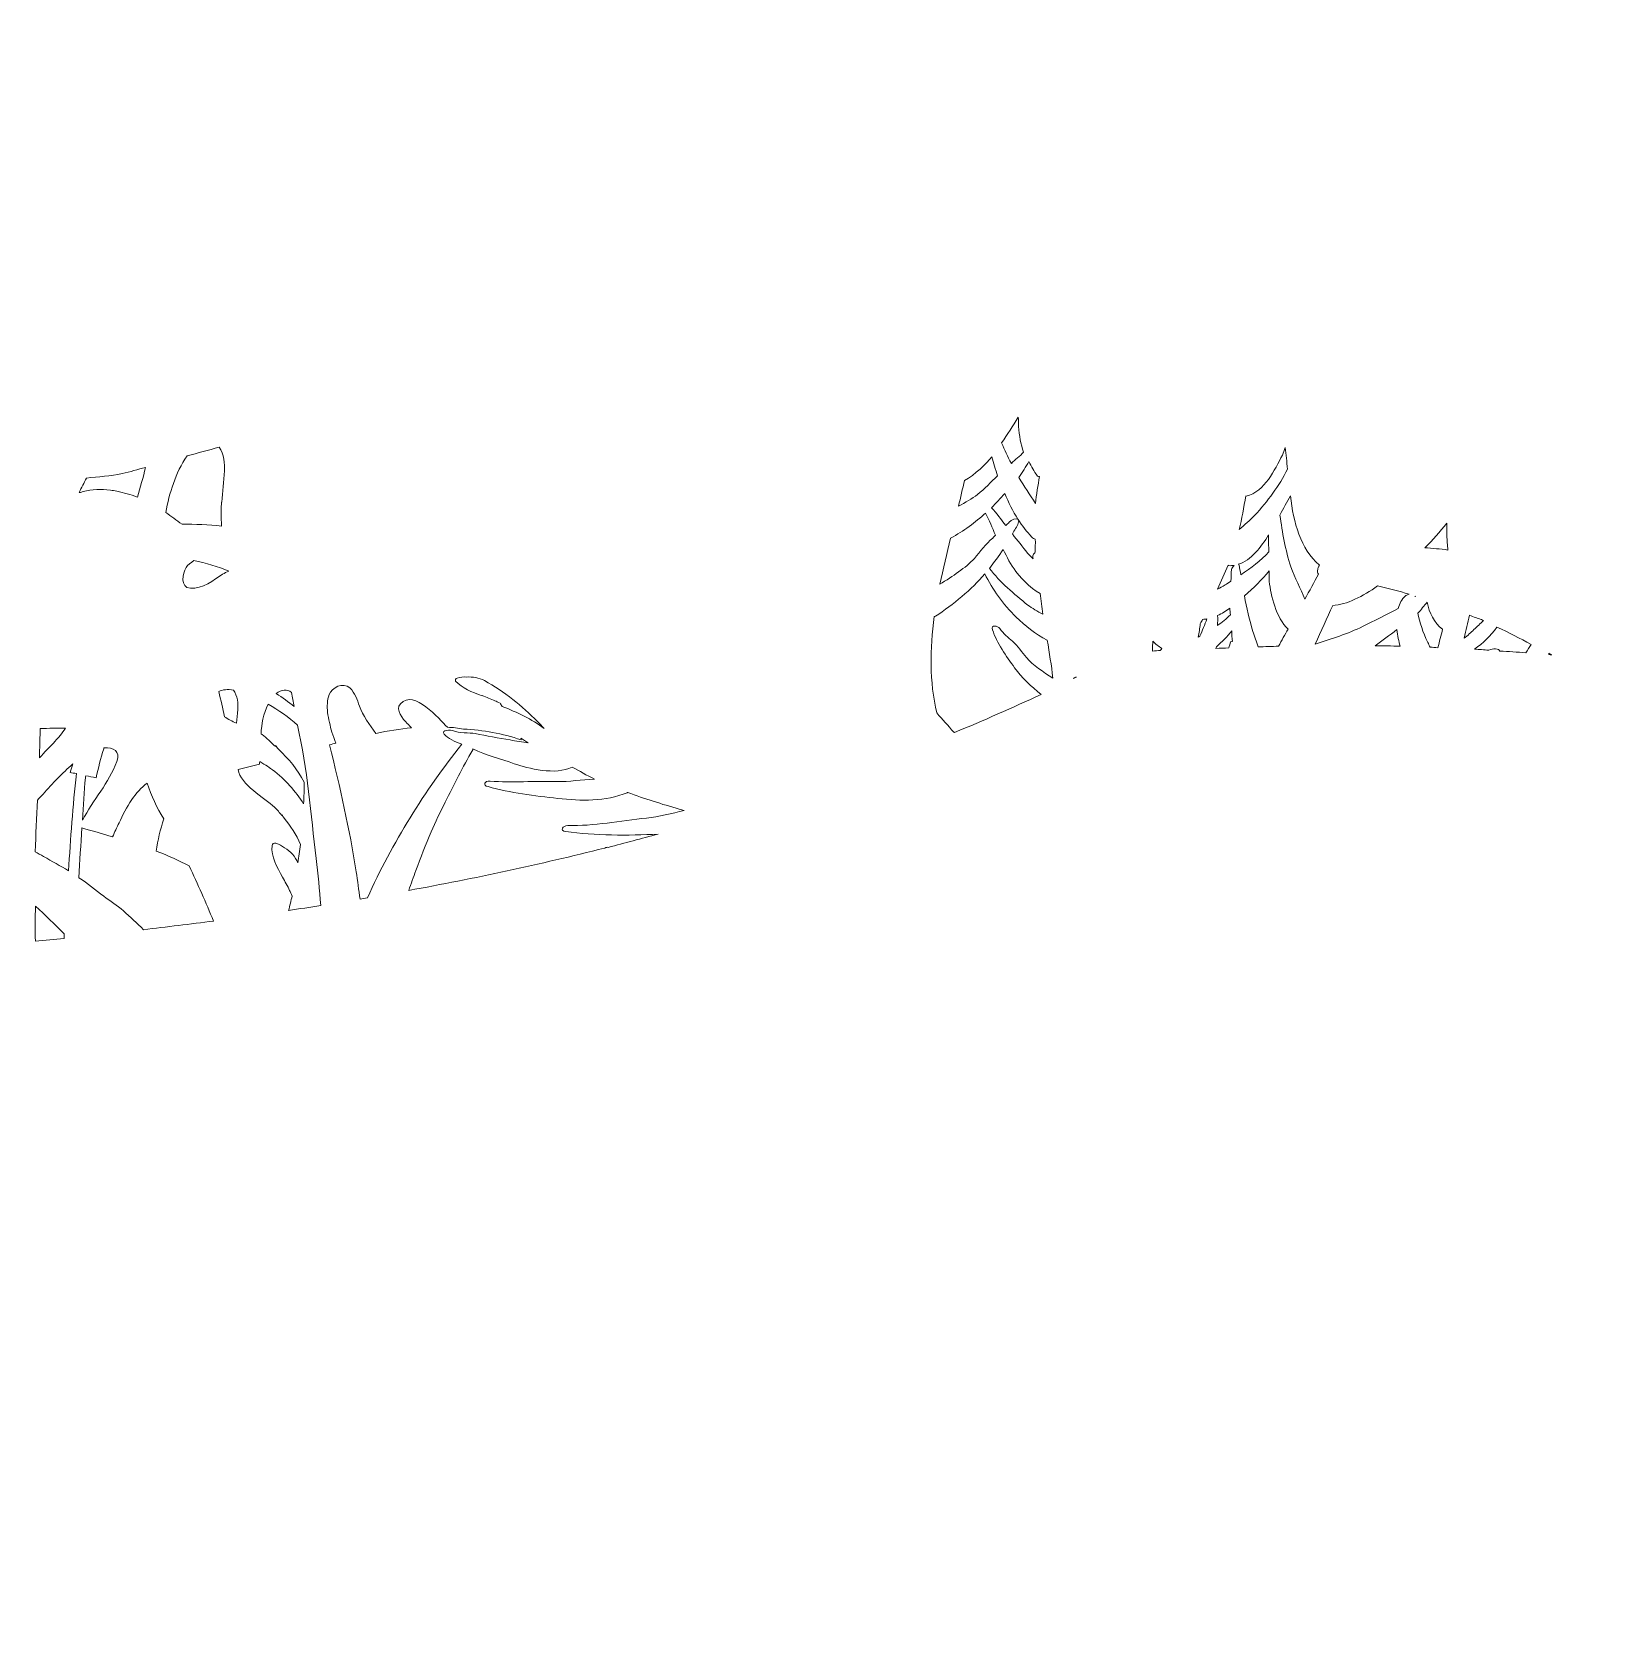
# Model space of a CAD drawing. Extents: x -2 to 9008, y -1000 to 0.
# Drawn here: x 1581.4 to 1642.9, y -749.6 to -687 of the extents above; entities that cross this region are included whole.
import ezdxf

# ---------------------------------------------------------------- set-up
doc = ezdxf.new("R2010")
doc.units = 0
doc.header["$MEASUREMENT"] = 0
doc.layers.add('Layer 1', color=7, linetype='Continuous')

# ---------------------------------------------------------------- blocks, each defined once
blk = doc.blocks.new('block 7')
at = {"layer": 'Layer 1', "lineweight": 0}
for points, knots in [([(1144.958, 0), (1144.958, 0), (1144.958, -387.67), (1144.958, -387.67), (1144.958, -387.67), (1144.958, -389.9), (1144.958, -389.9), (1144.958, -389.9), (1144.958, -402.58), (1144.958, -402.58), (1144.958, -402.58), (1144.958, -409.55), (1144.958, -409.55), (1144.958, -409.55), (1144.958, -416.56), (1144.958, -416.56), (1144.958, -416.56), (1144.958, -422.52), (1144.958, -422.52), (1144.958, -422.52), (1144.958, -455.49), (1144.958, -455.49), (1144.958, -455.49), (1144.958, -470.32), (1144.958, -470.32), (1144.958, -470.32), (1144.958, -475.2), (1144.958, -475.2), (1144.678, -475.57), (1144.208, -475.88), (1143.438, -475.88), (1142.388, -475.88), (1143.608, -476.45), (1144.958, -476.67), (1144.958, -476.67), (1144.958, -485.16), (1144.958, -485.16), (1144.958, -485.16), (1144.958, -492.24), (1144.958, -492.24), (1144.958, -492.24), (1144.958, -500.31), (1144.958, -500.31), (1144.958, -500.31), (1144.958, -518.7), (1144.958, -518.7), (1144.958, -518.7), (1144.958, -531.82), (1144.958, -531.82), (1144.958, -531.82), (1144.958, -558.91), (1144.958, -558.91), (1144.958, -558.91), (1144.958, -597.92), (1144.958, -597.92), (1144.958, -597.92), (1144.958, -624.27), (1144.958, -624.27), (1144.958, -624.27), (1144.958, -625.85), (1144.958, -625.85), (1144.958, -625.85), (1144.958, -634.75), (1144.958, -634.75), (1144.958, -634.75), (1144.958, -703.41), (1144.958, -703.41), (1144.958, -703.41), (1144.958, -1000), (1144.958, -1000), (1144.958, -1000), (2144.958, -1000), (2144.958, -1000), (2144.958, -1000), (2144.958, -576.68), (2144.958, -576.68), (2144.958, -576.68), (2144.958, 0), (2144.958, 0), (2144.958, 0), (1144.958, 0), (1144.958, 0)], [0, 0, 0, 0, 1, 1, 1, 2, 2, 2, 3, 3, 3, 4, 4, 4, 5, 5, 5, 6, 6, 6, 7, 7, 7, 8, 8, 8, 9, 9, 9, 10, 10, 10, 11, 11, 11, 12, 12, 12, 13, 13, 13, 14, 14, 14, 15, 15, 15, 16, 16, 16, 17, 17, 17, 18, 18, 18, 19, 19, 19, 20, 20, 20, 21, 21, 21, 22, 22, 22, 23, 23, 23, 24, 24, 24, 25, 25, 25, 26, 26, 26, 27, 27, 27, 27]), ([(1619.818, -703.92), (1619.668, -703.66), (1619.558, -703.39), (1619.438, -703.12), (1619.658, -702.79), (1619.878, -702.45), (1620.088, -702.11), (1620.098, -702.23), (1620.098, -702.36), (1620.098, -702.47), (1620.128, -702.84), (1620.188, -703.17), (1620.298, -703.48), (1620.158, -703.64), (1619.968, -703.77), (1619.818, -703.92)], [0, 0, 0, 0, 1, 1, 1, 2, 2, 2, 3, 3, 3, 4, 4, 4, 5, 5, 5, 5]), ([(1588.848, -706.38), (1588.348, -706.33), (1587.818, -706.3), (1587.298, -706.31), (1587.088, -706.15), (1586.878, -706), (1586.668, -705.85), (1586.798, -705.09), (1587.038, -704.3), (1587.498, -703.63), (1587.918, -703.51), (1588.338, -703.41), (1588.758, -703.28), (1588.938, -703.56), (1588.978, -703.95), (1588.958, -704.22), (1588.928, -704.63), (1588.888, -705.04), (1588.858, -705.44), (1588.858, -705.44), (1588.858, -705.44), (1588.848, -705.44), (1588.838, -705.55), (1588.838, -705.67), (1588.838, -705.78), (1588.828, -705.98), (1588.838, -706.18), (1588.848, -706.38)], [0, 0, 0, 0, 1, 1, 1, 2, 2, 2, 3, 3, 3, 4, 4, 4, 5, 5, 5, 6, 6, 6, 7, 7, 7, 8, 8, 8, 9, 9, 9, 9]), ([(1629.358, -705.96), (1629.178, -706.15), (1628.958, -706.33), (1628.748, -706.52), (1628.858, -706.09), (1628.938, -705.65), (1629.008, -705.2), (1629.018, -705.2), (1629.018, -705.21), (1629.028, -705.21), (1629.768, -705.02), (1630.138, -704.17), (1630.448, -703.6), (1630.498, -703.5), (1630.518, -703.4), (1630.558, -703.3), (1630.598, -703.57), (1630.618, -703.85), (1630.648, -704.15), (1630.328, -704.8), (1629.868, -705.41), (1629.358, -705.96)], [0, 0, 0, 0, 1, 1, 1, 2, 2, 2, 3, 3, 3, 4, 4, 4, 5, 5, 5, 6, 6, 6, 7, 7, 7, 7]), ([(1584.748, -705.01), (1584.658, -705), (1584.578, -704.98), (1584.488, -704.97), (1584.128, -704.93), (1583.778, -704.93), (1583.418, -705.03), (1583.378, -705.04), (1583.338, -705.06), (1583.288, -705.07), (1583.288, -705.07), (1583.278, -705.07), (1583.268, -705.06), (1583.358, -704.87), (1583.458, -704.69), (1583.548, -704.5), (1584.018, -704.44), (1584.488, -704.43), (1584.958, -704.32), (1585.268, -704.26), (1585.558, -704.15), (1585.868, -704.08), (1585.778, -704.47), (1585.658, -704.86), (1585.548, -705.25), (1585.278, -705.14), (1585.018, -705.07), (1584.748, -705.01)], [0, 0, 0, 0, 1, 1, 1, 2, 2, 2, 3, 3, 3, 4, 4, 4, 5, 5, 5, 6, 6, 6, 7, 7, 7, 8, 8, 8, 9, 9, 9, 9]), ([(1618.488, -705.14), (1618.278, -705.31), (1618.008, -705.45), (1617.748, -705.6), (1617.828, -705.26), (1617.908, -704.92), (1617.978, -704.59), (1618.388, -704.38), (1618.838, -703.92), (1619.058, -703.66), (1619.118, -703.91), (1619.198, -704.16), (1619.278, -704.41), (1619.008, -704.65), (1618.778, -704.92), (1618.488, -705.14)], [0, 0, 0, 0, 1, 1, 1, 2, 2, 2, 3, 3, 3, 4, 4, 4, 5, 5, 5, 5]), ([(1620.768, -705.49), (1620.548, -705.15), (1620.318, -704.82), (1620.108, -704.47), (1620.258, -704.27), (1620.378, -704.06), (1620.508, -703.85), (1620.608, -704.04), (1620.688, -704.23), (1620.848, -704.42), (1620.868, -704.43), (1620.898, -704.43), (1620.918, -704.44), (1620.868, -704.79), (1620.798, -705.14), (1620.768, -705.49)], [0, 0, 0, 0, 1, 1, 1, 2, 2, 2, 3, 3, 3, 4, 4, 4, 5, 5, 5, 5]), ([(1619.558, -705.1), (1619.708, -705.46), (1619.878, -705.8), (1620.078, -706.11), (1620.238, -706.37), (1620.418, -706.6), (1620.618, -706.81), (1620.658, -706.85), (1620.708, -706.88), (1620.758, -706.9), (1620.768, -707.07), (1620.748, -707.23), (1620.758, -707.4), (1620.738, -707.44), (1620.688, -707.47), (1620.668, -707.51), (1620.658, -707.56), (1620.658, -707.61), (1620.668, -707.67), (1620.578, -707.57), (1620.498, -707.49), (1620.458, -707.44), (1620.268, -707.19), (1620.048, -706.95), (1619.858, -706.69), (1619.938, -706.55), (1620.038, -706.41), (1620.088, -706.27), (1620.118, -706.19), (1620.108, -706.14), (1620.078, -706.11), (1620.008, -706.06), (1619.818, -706.12), (1619.738, -706.23), (1619.698, -706.28), (1619.638, -706.31), (1619.598, -706.36), (1619.408, -706.12), (1619.248, -705.87), (1619.038, -705.66), (1619.228, -705.49), (1619.388, -705.29), (1619.558, -705.1)], [0, 0, 0, 0, 1, 1, 1, 2, 2, 2, 3, 3, 3, 4, 4, 4, 5, 5, 5, 6, 6, 6, 7, 7, 7, 8, 8, 8, 9, 9, 9, 10, 10, 10, 11, 11, 11, 12, 12, 12, 13, 13, 13, 14, 14, 14, 14]), ([(1631.868, -708.26), (1631.688, -708.59), (1631.508, -708.92), (1631.328, -709.25), (1631.168, -708.83), (1630.928, -708.42), (1630.778, -707.98), (1630.558, -707.32), (1630.448, -706.63), (1630.348, -705.95), (1630.488, -705.69), (1630.638, -705.44), (1630.758, -705.19), (1630.888, -706.24), (1631.148, -707.27), (1631.898, -707.91), (1631.868, -707.96), (1631.838, -708.01), (1631.838, -708.05), (1631.828, -708.09), (1631.818, -708.14), (1631.818, -708.19), (1631.808, -708.22), (1631.858, -708.23), (1631.868, -708.26)], [0, 0, 0, 0, 1, 1, 1, 2, 2, 2, 3, 3, 3, 4, 4, 4, 5, 5, 5, 6, 6, 6, 7, 7, 7, 8, 8, 8, 8]), ([(1618.808, -705.87), (1618.958, -706.15), (1619.068, -706.45), (1619.198, -706.74), (1619.158, -706.78), (1619.138, -706.81), (1619.088, -706.85), (1618.808, -707.08), (1618.608, -707.38), (1618.368, -707.65), (1618.028, -708.02), (1617.508, -708.35), (1617.018, -708.66), (1617.148, -708.06), (1617.288, -707.45), (1617.438, -706.85), (1617.948, -706.58), (1618.408, -706.24), (1618.808, -705.87)], [0, 0, 0, 0, 1, 1, 1, 2, 2, 2, 3, 3, 3, 4, 4, 4, 5, 5, 5, 6, 6, 6, 6]), ([(1629.908, -706.73), (1629.898, -706.95), (1629.908, -707.17), (1629.918, -707.39), (1629.588, -707.74), (1629.218, -708.03), (1628.818, -708.29), (1628.788, -708.16), (1628.768, -708.04), (1628.748, -707.91), (1628.738, -707.89), (1628.728, -707.89), (1628.718, -707.88), (1629.218, -707.73), (1629.618, -707.19), (1629.908, -706.73)], [0, 0, 0, 0, 1, 1, 1, 2, 2, 2, 3, 3, 3, 4, 4, 4, 5, 5, 5, 5]), ([(1636.938, -707.32), (1636.638, -707.28), (1636.328, -707.25), (1636.028, -707.23), (1636.358, -706.92), (1636.618, -706.61), (1636.898, -706.27), (1636.898, -706.44), (1636.888, -706.6), (1636.898, -706.76), (1636.898, -706.93), (1636.918, -707.13), (1636.938, -707.32)], [0, 0, 0, 0, 1, 1, 1, 2, 2, 2, 3, 3, 3, 4, 4, 4, 4]), ([(1620.948, -709.02), (1620.988, -709.29), (1621.008, -709.56), (1621.048, -709.84), (1620.848, -709.72), (1620.628, -709.61), (1620.468, -709.48), (1619.918, -709.04), (1619.378, -708.58), (1618.958, -708.04), (1619.138, -707.81), (1619.328, -707.56), (1619.498, -707.3), (1619.648, -707.59), (1619.788, -707.89), (1619.998, -708.16), (1620.088, -708.28), (1620.548, -708.83), (1620.948, -709.02)], [0, 0, 0, 0, 1, 1, 1, 2, 2, 2, 3, 3, 3, 4, 4, 4, 5, 5, 5, 6, 6, 6, 6]), ([(1588.888, -708.27), (1588.548, -708.49), (1588.098, -708.86), (1587.628, -708.82), (1587.198, -708.79), (1587.338, -708.22), (1587.458, -708.01), (1587.518, -707.9), (1587.658, -707.82), (1587.758, -707.73), (1588.238, -707.84), (1588.708, -707.96), (1589.138, -708.15), (1589.058, -708.19), (1588.958, -708.22), (1588.888, -708.27)], [0, 0, 0, 0, 1, 1, 1, 2, 2, 2, 3, 3, 3, 4, 4, 4, 5, 5, 5, 5]), ([(1627.898, -708.86), (1628.038, -708.54), (1628.198, -708.23), (1628.318, -707.91), (1628.328, -707.91), (1628.338, -707.93), (1628.348, -707.93), (1628.418, -707.94), (1628.488, -707.93), (1628.558, -707.92), (1628.508, -707.97), (1628.458, -708.04), (1628.448, -708.08), (1628.438, -708.24), (1628.438, -708.38), (1628.428, -708.54), (1628.348, -708.59), (1628.278, -708.64), (1628.198, -708.69), (1628.108, -708.76), (1627.998, -708.8), (1627.898, -708.86)], [0, 0, 0, 0, 1, 1, 1, 2, 2, 2, 3, 3, 3, 4, 4, 4, 5, 5, 5, 6, 6, 6, 7, 7, 7, 7]), ([(1618.778, -708.25), (1619.088, -708.87), (1619.488, -709.45), (1620.008, -709.95), (1620.358, -710.28), (1620.758, -710.62), (1621.228, -710.86), (1621.308, -711.35), (1621.388, -711.84), (1621.448, -712.34), (1621.068, -712.1), (1620.668, -711.84), (1620.408, -711.54), (1620.228, -711.33), (1620.088, -711.09), (1619.868, -710.9), (1619.678, -710.74), (1619.508, -710.61), (1619.368, -710.4), (1619.288, -710.28), (1619.008, -710.24), (1619.078, -710.45), (1619.248, -710.96), (1619.618, -711.49), (1619.948, -711.94), (1620.218, -712.32), (1620.588, -712.67), (1620.988, -712.98), (1619.858, -713.51), (1618.728, -714), (1617.588, -714.48), (1617.578, -714.47), (1617.568, -714.46), (1617.558, -714.46), (1617.338, -714.21), (1617.118, -713.96), (1616.898, -713.71), (1616.598, -712.47), (1616.628, -711.2), (1616.798, -709.93), (1616.808, -709.93), (1616.828, -709.93), (1616.838, -709.92), (1617.538, -709.45), (1618.258, -708.88), (1618.778, -708.25)], [0, 0, 0, 0, 1, 1, 1, 2, 2, 2, 3, 3, 3, 4, 4, 4, 5, 5, 5, 6, 6, 6, 7, 7, 7, 8, 8, 8, 9, 9, 9, 10, 10, 10, 11, 11, 11, 12, 12, 12, 13, 13, 13, 14, 14, 14, 15, 15, 15, 15]), ([(1630.668, -710.42), (1630.548, -710.64), (1630.418, -710.87), (1630.298, -711.09), (1630.028, -711.1), (1629.758, -711.11), (1629.498, -711.12), (1629.418, -710.91), (1629.348, -710.71), (1629.288, -710.51), (1629.148, -710.05), (1629.048, -709.59), (1628.958, -709.12), (1629.318, -708.81), (1629.638, -708.48), (1629.928, -708.14), (1629.938, -708.28), (1629.918, -708.42), (1629.928, -708.56), (1629.998, -709.1), (1630.198, -709.98), (1630.668, -710.42)], [0, 0, 0, 0, 1, 1, 1, 2, 2, 2, 3, 3, 3, 4, 4, 4, 5, 5, 5, 6, 6, 6, 7, 7, 7, 7]), ([(1634.988, -709.61), (1634.518, -709.87), (1634.018, -710.1), (1633.608, -710.31), (1633.008, -710.61), (1632.358, -710.8), (1631.738, -711.01), (1631.958, -710.5), (1632.198, -709.99), (1632.418, -709.49), (1632.968, -709.47), (1633.608, -709.13), (1634.178, -708.73), (1634.598, -708.83), (1635.008, -708.93), (1635.418, -709.05), (1635.358, -709.07), (1635.288, -709.1), (1635.268, -709.12), (1635.128, -709.25), (1635.038, -709.42), (1634.988, -709.61)], [0, 0, 0, 0, 1, 1, 1, 2, 2, 2, 3, 3, 3, 4, 4, 4, 5, 5, 5, 6, 6, 6, 7, 7, 7, 7]), ([(1635.648, -709.15), (1635.648, -709.14), (1635.648, -709.14), (1635.648, -709.13), (1635.648, -709.13), (1635.658, -709.13), (1635.668, -709.14), (1635.658, -709.14), (1635.658, -709.15), (1635.648, -709.15)], [0, 0, 0, 0, 1, 1, 1, 2, 2, 2, 3, 3, 3, 3]), ([(1627.908, -709.89), (1628.078, -709.81), (1628.238, -709.71), (1628.388, -709.6), (1628.388, -709.68), (1628.408, -709.77), (1628.408, -709.86), (1628.248, -710.02), (1628.078, -710.15), (1627.898, -710.28), (1627.908, -710.15), (1627.918, -710.02), (1627.908, -709.89)], [0, 0, 0, 0, 1, 1, 1, 2, 2, 2, 3, 3, 3, 4, 4, 4, 4]), ([(1636.128, -709.37), (1636.208, -709.78), (1636.378, -710.17), (1636.728, -710.43), (1636.668, -710.67), (1636.608, -710.91), (1636.538, -711.15), (1636.438, -711.14), (1636.338, -711.14), (1636.238, -711.13), (1636.208, -711.07), (1636.178, -711.01), (1636.148, -710.94), (1635.948, -710.55), (1635.838, -710.17), (1635.758, -709.79), (1635.898, -709.66), (1635.998, -709.5), (1636.128, -709.37)], [0, 0, 0, 0, 1, 1, 1, 2, 2, 2, 3, 3, 3, 4, 4, 4, 5, 5, 5, 6, 6, 6, 6]), ([(1637.958, -710.44), (1637.838, -710.56), (1637.718, -710.67), (1637.578, -710.77), (1637.648, -710.47), (1637.708, -710.17), (1637.788, -709.88), (1637.938, -709.94), (1638.118, -710), (1638.258, -710.05), (1638.288, -710.06), (1638.298, -710.08), (1638.328, -710.09), (1638.208, -710.2), (1638.088, -710.32), (1637.958, -710.44)], [0, 0, 0, 0, 1, 1, 1, 2, 2, 2, 3, 3, 3, 4, 4, 4, 5, 5, 5, 5]), ([(1627.138, -710.74), (1627.178, -710.56), (1627.208, -710.39), (1627.228, -710.21), (1627.258, -710.15), (1627.288, -710.09), (1627.318, -710.04), (1627.378, -710.03), (1627.428, -710.03), (1627.488, -710.02), (1627.408, -710.25), (1627.308, -710.48), (1627.208, -710.7), (1627.178, -710.71), (1627.158, -710.73), (1627.138, -710.74)], [0, 0, 0, 0, 1, 1, 1, 2, 2, 2, 3, 3, 3, 4, 4, 4, 5, 5, 5, 5]), ([(1628.458, -710.49), (1628.468, -710.63), (1628.468, -710.77), (1628.488, -710.91), (1628.468, -710.9), (1628.438, -710.89), (1628.428, -710.91), (1628.388, -710.99), (1628.368, -711.08), (1628.348, -711.16), (1628.178, -711.17), (1628.008, -711.17), (1627.838, -711.18), (1627.848, -711.16), (1627.858, -711.13), (1627.858, -711.11), (1628.088, -710.92), (1628.288, -710.71), (1628.458, -710.49)], [0, 0, 0, 0, 1, 1, 1, 2, 2, 2, 3, 3, 3, 4, 4, 4, 5, 5, 5, 6, 6, 6, 6]), ([(1635.058, -711.09), (1634.728, -711.08), (1634.408, -711.08), (1634.078, -711.08), (1634.358, -710.88), (1634.648, -710.66), (1634.938, -710.44), (1634.968, -710.68), (1635.008, -710.9), (1635.058, -711.09)], [0, 0, 0, 0, 1, 1, 1, 2, 2, 2, 3, 3, 3, 3]), ([(1638.858, -710.35), (1639.328, -710.55), (1639.758, -710.79), (1640.198, -711.02), (1640.128, -711.13), (1640.068, -711.24), (1639.998, -711.35), (1639.658, -711.32), (1639.318, -711.3), (1638.968, -711.28), (1638.948, -711.17), (1638.698, -711.18), (1638.538, -711.25), (1638.348, -711.23), (1638.168, -711.22), (1637.978, -711.21), (1638.318, -710.98), (1638.608, -710.68), (1638.858, -710.35)], [0, 0, 0, 0, 1, 1, 1, 2, 2, 2, 3, 3, 3, 4, 4, 4, 5, 5, 5, 6, 6, 6, 6]), ([(1625.348, -711.23), (1625.358, -711.12), (1625.358, -711), (1625.368, -710.89), (1625.468, -711.01), (1625.588, -711.09), (1625.718, -711.18), (1625.698, -711.2), (1625.678, -711.23), (1625.658, -711.26), (1625.558, -711.27), (1625.458, -711.27), (1625.358, -711.28), (1625.358, -711.26), (1625.348, -711.25), (1625.348, -711.23)], [0, 0, 0, 0, 1, 1, 1, 2, 2, 2, 3, 3, 3, 4, 4, 4, 5, 5, 5, 5]), ([(1640.888, -711.42), (1640.888, -711.4), (1640.898, -711.39), (1640.898, -711.37), (1640.938, -711.39), (1640.978, -711.41), (1641.018, -711.43), (1640.968, -711.43), (1640.928, -711.42), (1640.888, -711.42)], [0, 0, 0, 0, 1, 1, 1, 2, 2, 2, 3, 3, 3, 3]), ([(1598.088, -712.34), (1598.208, -712.29), (1598.328, -712.3), (1598.448, -712.3), (1598.698, -712.29), (1598.938, -712.33), (1599.158, -712.44), (1599.948, -712.87), (1600.628, -713.44), (1601.238, -714.04), (1601.328, -714.13), (1601.418, -714.23), (1601.498, -714.32), (1601.018, -713.95), (1600.438, -713.69), (1599.848, -713.45), (1599.818, -713.41), (1599.798, -713.36), (1599.768, -713.32), (1599.688, -713.29), (1599.628, -713.26), (1599.568, -713.23), (1599.408, -713.16), (1599.238, -713.1), (1599.068, -713.03), (1599.068, -713.04), (1599.068, -713.04), (1599.068, -713.04), (1598.668, -712.89), (1598.278, -712.74), (1598.028, -712.46), (1597.998, -712.42), (1598.028, -712.36), (1598.088, -712.34)], [0, 0, 0, 0, 1, 1, 1, 2, 2, 2, 3, 3, 3, 4, 4, 4, 5, 5, 5, 6, 6, 6, 7, 7, 7, 8, 8, 8, 9, 9, 9, 10, 10, 10, 11, 11, 11, 11]), ([(1622.258, -712.36), (1622.258, -712.35), (1622.258, -712.35), (1622.258, -712.35), (1622.288, -712.32), (1622.328, -712.32), (1622.368, -712.3), (1622.328, -712.32), (1622.298, -712.34), (1622.258, -712.36)], [0, 0, 0, 0, 1, 1, 1, 2, 2, 2, 3, 3, 3, 3]), ([(1589.318, -712.81), (1589.478, -713.04), (1589.508, -713.36), (1589.488, -713.58), (1589.478, -713.76), (1589.458, -713.93), (1589.438, -714.11), (1589.258, -714.04), (1589.108, -713.95), (1588.958, -713.86), (1588.888, -713.53), (1588.828, -713.2), (1588.738, -712.87), (1588.888, -712.79), (1589.088, -712.78), (1589.318, -712.81)], [0, 0, 0, 0, 1, 1, 1, 2, 2, 2, 3, 3, 3, 4, 4, 4, 5, 5, 5, 5]), ([(1590.988, -712.95), (1591.188, -712.8), (1591.418, -712.75), (1591.588, -712.91), (1591.618, -713.09), (1591.658, -713.27), (1591.698, -713.46), (1591.478, -713.27), (1591.228, -713.11), (1590.988, -712.95)], [0, 0, 0, 0, 1, 1, 1, 2, 2, 2, 3, 3, 3, 3]), ([(1596.128, -714.12), (1595.968, -713.95), (1595.638, -713.59), (1595.868, -713.35), (1596.418, -712.75), (1597.358, -713.95), (1597.708, -714.27), (1597.918, -714.28), (1598.128, -714.3), (1598.338, -714.34), (1599.108, -714.38), (1599.858, -714.51), (1600.598, -714.77), (1600.598, -714.75), (1600.588, -714.72), (1600.578, -714.7), (1600.678, -714.75), (1600.778, -714.83), (1600.878, -714.88), (1600.638, -714.84), (1600.398, -714.81), (1600.168, -714.77), (1599.708, -714.69), (1599.248, -714.61), (1598.798, -714.52), (1598.568, -714.47), (1598.138, -714.51), (1597.938, -714.41), (1597.848, -714.36), (1597.428, -714.37), (1597.578, -714.54), (1597.728, -714.71), (1597.998, -714.83), (1598.268, -714.94), (1596.818, -716.75), (1595.548, -718.8), (1594.568, -720.96), (1594.468, -720.98), (1594.378, -720.99), (1594.278, -721.01), (1594.228, -720.65), (1594.188, -720.3), (1594.128, -719.94), (1593.868, -718.27), (1593.488, -716.61), (1593.088, -714.96), (1593.168, -714.94), (1593.248, -714.91), (1593.328, -714.89), (1593.278, -714.75), (1593.228, -714.6), (1593.178, -714.46), (1593.108, -714.22), (1593.038, -713.95), (1593.008, -713.69), (1592.978, -713.45), (1592.988, -713.21), (1593.068, -712.99), (1593.178, -712.72), (1593.608, -712.48), (1593.878, -712.73), (1594.088, -712.93), (1594.168, -713.19), (1594.258, -713.44), (1594.388, -713.81), (1594.648, -714.17), (1594.898, -714.51), (1595.378, -714.41), (1595.848, -714.34), (1596.298, -714.29), (1596.248, -714.24), (1596.188, -714.18), (1596.128, -714.12)], [0, 0, 0, 0, 1, 1, 1, 2, 2, 2, 3, 3, 3, 4, 4, 4, 5, 5, 5, 6, 6, 6, 7, 7, 7, 8, 8, 8, 9, 9, 9, 10, 10, 10, 11, 11, 11, 12, 12, 12, 13, 13, 13, 14, 14, 14, 15, 15, 15, 16, 16, 16, 17, 17, 17, 18, 18, 18, 19, 19, 19, 20, 20, 20, 21, 21, 21, 22, 22, 22, 23, 23, 23, 24, 24, 24, 24]), ([(1591.078, -715.13), (1591.028, -715.08), (1591.008, -715.02), (1590.958, -714.98), (1590.968, -715), (1590.968, -715.01), (1590.968, -715.03), (1590.788, -714.87), (1590.628, -714.69), (1590.438, -714.55), (1590.428, -714.55), (1590.408, -714.54), (1590.398, -714.54), (1590.418, -714.14), (1590.478, -713.75), (1590.678, -713.37), (1591.088, -713.61), (1591.488, -713.87), (1591.828, -714.19), (1592.218, -715.9), (1592.348, -717.68), (1592.558, -719.42), (1592.638, -720.03), (1592.688, -720.65), (1592.738, -721.26), (1592.318, -721.33), (1591.898, -721.39), (1591.478, -721.46), (1591.518, -721.26), (1591.578, -721.08), (1591.618, -720.89), (1591.578, -720.81), (1591.538, -720.73), (1591.518, -720.67), (1591.438, -720.5), (1591.338, -720.32), (1591.238, -720.15), (1591.018, -719.75), (1590.788, -719.36), (1590.828, -718.91), (1590.828, -718.84), (1590.908, -718.8), (1590.978, -718.82), (1591.118, -718.85), (1591.218, -718.93), (1591.318, -719), (1591.558, -719.14), (1591.738, -719.34), (1591.838, -719.59), (1591.878, -719.35), (1591.908, -719.11), (1591.938, -718.87), (1591.788, -718.48), (1591.548, -718.14), (1591.298, -717.83), (1591.268, -717.79), (1591.248, -717.74), (1591.218, -717.71), (1591.218, -717.71), (1591.218, -717.74), (1591.218, -717.74), (1591.128, -717.63), (1591.028, -717.5), (1590.928, -717.41), (1590.518, -717.04), (1589.598, -716.53), (1589.498, -715.93), (1589.778, -715.86), (1590.058, -715.79), (1590.338, -715.72), (1590.338, -715.68), (1590.348, -715.65), (1590.348, -715.62), (1590.568, -715.74), (1590.768, -715.88), (1590.848, -715.94), (1591.358, -716.32), (1591.748, -716.78), (1592.068, -717.28), (1592.078, -716.99), (1592.088, -716.71), (1592.088, -716.42), (1591.838, -715.94), (1591.478, -715.51), (1591.078, -715.13)], [0, 0, 0, 0, 1, 1, 1, 2, 2, 2, 3, 3, 3, 4, 4, 4, 5, 5, 5, 6, 6, 6, 7, 7, 7, 8, 8, 8, 9, 9, 9, 10, 10, 10, 11, 11, 11, 12, 12, 12, 13, 13, 13, 14, 14, 14, 15, 15, 15, 16, 16, 16, 17, 17, 17, 18, 18, 18, 19, 19, 19, 20, 20, 20, 21, 21, 21, 22, 22, 22, 23, 23, 23, 24, 24, 24, 25, 25, 25, 26, 26, 26, 27, 27, 27, 28, 28, 28, 28]), ([(1581.708, -715.47), (1581.708, -715.47), (1581.708, -715.3), (1581.708, -715.3), (1581.728, -714.97), (1581.728, -714.65), (1581.738, -714.32), (1582.068, -714.31), (1582.398, -714.31), (1582.728, -714.31), (1582.598, -714.51), (1582.438, -714.69), (1582.318, -714.82), (1582.118, -715.04), (1581.908, -715.25), (1581.708, -715.47)], [0, 0, 0, 0, 1, 1, 1, 2, 2, 2, 3, 3, 3, 4, 4, 4, 5, 5, 5, 5]), ([(1584.738, -715.62), (1584.438, -716.44), (1583.808, -717.13), (1583.398, -717.91), (1583.428, -717.36), (1583.448, -716.8), (1583.518, -716.25), (1583.518, -716.22), (1583.518, -716.19), (1583.528, -716.17), (1583.658, -716.19), (1583.798, -716.23), (1583.928, -716.25), (1584.018, -715.87), (1584.108, -715.49), (1584.228, -715.12), (1584.238, -715.1), (1584.238, -715.09), (1584.248, -715.08), (1584.598, -715.06), (1584.898, -715.19), (1584.738, -715.62)], [0, 0, 0, 0, 1, 1, 1, 2, 2, 2, 3, 3, 3, 4, 4, 4, 5, 5, 5, 6, 6, 6, 7, 7, 7, 7]), ([(1599.298, -716.6), (1600.178, -716.84), (1601.118, -716.96), (1602.038, -717.06), (1602.948, -717.17), (1603.888, -717.18), (1604.758, -716.84), (1604.778, -716.84), (1604.768, -716.83), (1604.778, -716.83), (1605.438, -717.07), (1606.108, -717.29), (1606.798, -717.48), (1606.858, -717.5), (1606.928, -717.51), (1606.988, -717.53), (1606.498, -717.65), (1605.998, -717.78), (1605.508, -717.83), (1604.498, -717.95), (1603.428, -718.14), (1602.428, -718.13), (1602.218, -718.13), (1602.088, -718.33), (1602.348, -718.36), (1603.488, -718.51), (1604.788, -718.53), (1605.968, -718.46), (1605.318, -718.64), (1604.658, -718.81), (1604.008, -718.98), (1603.978, -718.97), (1603.928, -718.98), (1603.878, -719.01), (1603.878, -719.01), (1603.868, -719.01), (1603.868, -719.01), (1601.328, -719.65), (1598.768, -720.2), (1596.188, -720.67), (1596.278, -720.41), (1596.378, -720.15), (1596.468, -719.89), (1596.658, -719.38), (1596.848, -718.87), (1597.068, -718.37), (1597.238, -717.98), (1597.428, -717.6), (1597.618, -717.21), (1597.958, -716.52), (1598.298, -715.84), (1598.698, -715.16), (1598.708, -715.15), (1598.698, -715.14), (1598.708, -715.12), (1599.218, -715.37), (1599.778, -715.51), (1600.328, -715.7), (1600.858, -715.88), (1601.948, -716.17), (1602.598, -715.83), (1602.888, -715.99), (1603.168, -716.16), (1603.468, -716.3), (1602.978, -716.33), (1602.468, -716.41), (1602.008, -716.4), (1601.138, -716.37), (1600.238, -716.45), (1599.378, -716.38), (1599.158, -716.37), (1599.078, -716.55), (1599.298, -716.6)], [0, 0, 0, 0, 1, 1, 1, 2, 2, 2, 3, 3, 3, 4, 4, 4, 5, 5, 5, 6, 6, 6, 7, 7, 7, 8, 8, 8, 9, 9, 9, 10, 10, 10, 11, 11, 11, 12, 12, 12, 13, 13, 13, 14, 14, 14, 15, 15, 15, 16, 16, 16, 17, 17, 17, 18, 18, 18, 19, 19, 19, 20, 20, 20, 21, 21, 21, 22, 22, 22, 23, 23, 23, 24, 24, 24, 24]), ([(1581.848, -716.89), (1582.228, -716.47), (1582.598, -716.07), (1583.018, -715.71), (1582.988, -715.82), (1582.938, -715.93), (1582.908, -716.04), (1582.988, -716.06), (1583.078, -716.07), (1583.158, -716.09), (1583.018, -717.36), (1582.928, -718.64), (1582.848, -719.9), (1582.528, -719.71), (1582.198, -719.53), (1581.868, -719.34), (1581.758, -719.28), (1581.648, -719.21), (1581.538, -719.15), (1581.568, -718.48), (1581.598, -717.81), (1581.628, -717.13), (1581.708, -717.05), (1581.778, -716.97), (1581.848, -716.89)], [0, 0, 0, 0, 1, 1, 1, 2, 2, 2, 3, 3, 3, 4, 4, 4, 5, 5, 5, 6, 6, 6, 7, 7, 7, 8, 8, 8, 8]), ([(1583.368, -718.22), (1583.778, -718.33), (1584.178, -718.45), (1584.578, -718.57), (1584.658, -718.38), (1584.738, -718.2), (1584.828, -718.02), (1584.968, -717.73), (1585.128, -717.4), (1585.328, -717.11), (1585.498, -716.86), (1585.688, -716.64), (1585.928, -716.46), (1586.098, -716.96), (1586.308, -717.43), (1586.588, -717.86), (1586.448, -718.27), (1586.348, -718.7), (1586.288, -719.13), (1586.758, -719.31), (1587.178, -719.5), (1587.578, -719.71), (1587.918, -720.42), (1588.228, -721.15), (1588.538, -721.87), (1587.618, -721.99), (1586.698, -722.1), (1585.788, -722.21), (1585.528, -721.96), (1585.278, -721.71), (1584.998, -721.47), (1584.758, -721.26), (1584.488, -721.09), (1584.228, -720.9), (1583.908, -720.65), (1583.598, -720.39), (1583.258, -720.17), (1583.278, -719.52), (1583.338, -718.87), (1583.368, -718.22)], [0, 0, 0, 0, 1, 1, 1, 2, 2, 2, 3, 3, 3, 4, 4, 4, 5, 5, 5, 6, 6, 6, 7, 7, 7, 8, 8, 8, 9, 9, 9, 10, 10, 10, 11, 11, 11, 12, 12, 12, 13, 13, 13, 13]), ([(1582.678, -722.37), (1582.678, -722.37), (1582.678, -722.55), (1582.678, -722.55), (1582.298, -722.59), (1581.918, -722.62), (1581.548, -722.66), (1581.538, -722.2), (1581.548, -721.74), (1581.548, -721.29), (1581.938, -721.64), (1582.308, -722), (1582.678, -722.37)], [0, 0, 0, 0, 1, 1, 1, 2, 2, 2, 3, 3, 3, 4, 4, 4, 4])]:
    blk.add_open_spline(points, degree=3, knots=knots, dxfattribs=at)

msp = doc.modelspace()

# ---------------------------------------------------------------- block references
at = {"layer": 'Layer 1'}
msp.add_blockref('block 7', (0, 0), dxfattribs=at)

doc.saveas('drawing.dxf')
